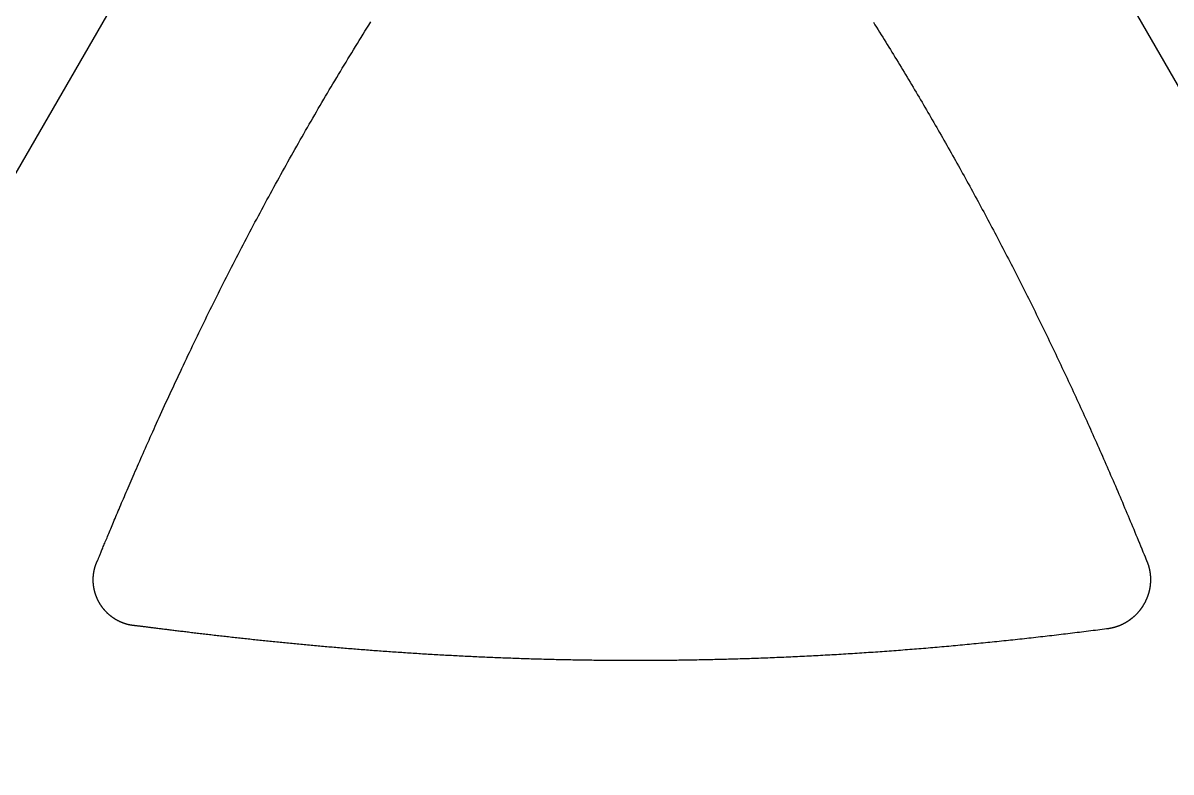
# Model space of a CAD drawing. Extents: x -3 to 136, y 0 to 121.
# Drawn here: x 54.78 to 77.56, y 91.74 to 106.6 of the extents above; entities that cross this region are included whole.
import ezdxf

# ---------------------------------------------------------------- set-up
doc = ezdxf.new("R2010")
doc.units = 0
doc.layers.get('0').update_dxf_attribs({"linetype": 'CONTINUOUS'})

msp = doc.modelspace()

# ---------------------------------------------------------------- linework, layer by layer
msp.add_lwpolyline([(69.26408, 119.9689, 0.57735027), (64.06792, 119.9689), (-2.59808, 4.5, 0.57735027), (0, 0), (133.332, 0, 0.57735027), (135.93008, 4.5)], format="xyb", close=True)
for points in [[(56.2517, 95.9126, 0), (56.2543, 95.9183, 0), (56.2571, 95.9248, 0), (56.2604, 95.9323, 0), (56.2639, 95.9406, 0), (56.2678, 95.9497, 0), (56.2721, 95.9598, 0), (56.2766, 95.9706, 0), (56.2816, 95.9824, 0), (56.2868, 95.9949, 0), (56.2924, 96.0083, 0), (56.2983, 96.0226, 0), (56.3046, 96.0376, 0), (56.3112, 96.0535, 0), (56.3181, 96.0702, 0), (56.3253, 96.0877, 0), (56.3329, 96.106, 0), (56.3408, 96.1251, 0), (56.349, 96.1449, 0), (56.3575, 96.1656, 0), (56.3664, 96.187, 0), (56.3756, 96.2092, 0), (56.385, 96.2321, 0), (56.3949, 96.2558, 0), (56.405, 96.2803, 0), (56.4154, 96.3055, 0), (56.4262, 96.3315, 0), (56.4372, 96.3581, 0), (56.4486, 96.3855, 0), (56.4603, 96.4136, 0), (56.4723, 96.4425, 0), (56.4845, 96.472, 0), (56.4971, 96.5023, 0), (56.51, 96.5332, 0), (56.5232, 96.5648, 0), (56.5367, 96.5971, 0), (56.5505, 96.6301, 0), (56.5646, 96.6638, 0), (56.579, 96.6981, 0), (56.5937, 96.7331, 0), (56.6087, 96.7687, 0), (56.624, 96.805, 0), (56.6395, 96.8419, 0), (56.6554, 96.8795, 0), (56.6715, 96.9177, 0), (56.688, 96.9565, 0), (56.7047, 96.9959, 0), (56.7217, 97.036, 0), (56.7389, 97.0766, 0), (56.7565, 97.1178, 0), (56.7743, 97.1597, 0), (56.7925, 97.2021, 0), (56.8108, 97.2451, 0), (56.8295, 97.2886, 0), (56.8485, 97.3328, 0), (56.8677, 97.3775, 0), (56.8872, 97.4227, 0), (56.9069, 97.4685, 0), (56.927, 97.5149, 0), (56.9473, 97.5618, 0), (56.9678, 97.6092, 0), (56.9886, 97.6571, 0), (57.0097, 97.7056, 0), (57.0311, 97.7546, 0), (57.0527, 97.804, 0), (57.0746, 97.854, 0), (57.0967, 97.9045, 0), (57.1191, 97.9555, 0), (57.1417, 98.0069, 0), (57.1646, 98.0588, 0), (57.1878, 98.1112, 0), (57.2112, 98.1641, 0), (57.2348, 98.2174, 0), (57.2587, 98.2712, 0), (57.2829, 98.3254, 0), (57.3073, 98.38, 0), (57.3319, 98.4351, 0), (57.3568, 98.4906, 0), (57.3819, 98.5466, 0), (57.4073, 98.6029, 0), (57.4329, 98.6597, 0), (57.4587, 98.7169, 0), (57.4848, 98.7744, 0), (57.5111, 98.8324, 0), (57.5376, 98.8907, 0), (57.5644, 98.9494, 0), (57.5914, 99.0085, 0), (57.6186, 99.068, 0), (57.6461, 99.1278, 0), (57.6738, 99.188, 0), (57.7017, 99.2485, 0), (57.7299, 99.3094, 0), (57.7582, 99.3706, 0), (57.7868, 99.4321, 0), (57.8156, 99.494, 0), (57.8446, 99.5561, 0), (57.8739, 99.6186, 0), (57.9033, 99.6814, 0), (57.933, 99.7445, 0), (57.9629, 99.8079, 0), (57.993, 99.8716, 0), (58.0233, 99.9355, 0), (58.0538, 99.9997, 0), (58.0845, 100.064, 0), (58.1155, 100.129, 0), (58.1466, 100.194, 0), (58.1779, 100.259, 0), (58.2095, 100.325, 0), (58.2411, 100.39, 0), (58.2728, 100.456, 0), (58.3046, 100.521, 0), (58.3364, 100.587, 0), (58.3682, 100.652, 0), (58.4001, 100.717, 0), (58.4321, 100.782, 0), (58.4641, 100.847, 0), (58.4962, 100.913, 0), (58.5284, 100.978, 0), (58.5606, 101.042, 0), (58.5928, 101.107, 0), (58.6251, 101.172, 0), (58.6575, 101.237, 0), (58.6899, 101.301, 0), (58.7224, 101.366, 0), (58.7549, 101.431, 0), (58.7875, 101.495, 0), (58.8202, 101.56, 0), (58.8529, 101.624, 0), (58.8857, 101.688, 0), (58.9185, 101.753, 0), (58.9514, 101.817, 0), (58.9843, 101.881, 0), (59.0173, 101.945, 0), (59.0504, 102.009, 0), (59.0835, 102.073, 0), (59.1167, 102.137, 0), (59.1499, 102.201, 0), (59.1833, 102.265, 0), (59.2166, 102.328, 0), (59.2501, 102.392, 0), (59.2835, 102.456, 0), (59.3171, 102.519, 0), (59.3507, 102.583, 0), (59.3844, 102.646, 0), (59.4181, 102.71, 0), (59.4519, 102.773, 0), (59.4858, 102.837, 0), (59.5197, 102.9, 0), (59.5537, 102.963, 0), (59.5878, 103.026, 0), (59.6219, 103.09, 0), (59.6561, 103.153, 0), (59.6903, 103.216, 0), (59.7247, 103.279, 0), (59.759, 103.342, 0), (59.7935, 103.405, 0), (59.828, 103.467, 0), (59.8626, 103.53, 0), (59.8972, 103.593, 0), (59.9319, 103.656, 0), (59.9667, 103.719, 0), (60.0016, 103.781, 0), (60.0365, 103.844, 0), (60.0714, 103.906, 0), (60.1065, 103.969, 0), (60.1416, 104.031, 0), (60.1768, 104.094, 0), (60.212, 104.156, 0), (60.2474, 104.218, 0), (60.2827, 104.281, 0), (60.3182, 104.343, 0), (60.3537, 104.405, 0), (60.3893, 104.467, 0), (60.425, 104.53, 0), (60.4607, 104.592, 0), (60.4965, 104.654, 0), (60.5324, 104.716, 0), (60.5684, 104.778, 0), (60.6044, 104.84, 0), (60.6405, 104.902, 0), (60.6766, 104.964, 0), (60.7129, 105.025, 0), (60.7492, 105.087, 0), (60.7855, 105.149, 0), (60.822, 105.211, 0), (60.8585, 105.273, 0), (60.8951, 105.334, 0), (60.9318, 105.396, 0), (60.9685, 105.457, 0), (61.0053, 105.519, 0), (61.0422, 105.581, 0), (61.0792, 105.642, 0), (61.1162, 105.704, 0), (61.1534, 105.765, 0), (61.1906, 105.826, 0), (61.2278, 105.888, 0), (61.2652, 105.949, 0), (61.3026, 106.011, 0), (61.3401, 106.072, 0), (61.3776, 106.133, 0), (61.4153, 106.194, 0), (61.453, 106.256, 0), (61.4908, 106.317, 0), (61.5287, 106.378, 0), (61.5667, 106.439, 0), (61.6047, 106.5, 0), (61.6428, 106.561, 0), (61.681, 106.622, 0)], [(71.6526, 106.617, 0), (71.6835, 106.568, 0), (71.7143, 106.518, 0), (71.7451, 106.469, 0), (71.7758, 106.42, 0), (71.8065, 106.37, 0), (71.8372, 106.321, 0), (71.8678, 106.271, 0), (71.8983, 106.222, 0), (71.9288, 106.172, 0), (71.9592, 106.123, 0), (71.9896, 106.073, 0), (72.02, 106.024, 0), (72.0503, 105.974, 0), (72.0805, 105.925, 0), (72.1107, 105.875, 0), (72.1409, 105.826, 0), (72.171, 105.776, 0), (72.201, 105.726, 0), (72.2311, 105.677, 0), (72.261, 105.627, 0), (72.2909, 105.577, 0), (72.3208, 105.527, 0), (72.3506, 105.478, 0), (72.3804, 105.428, 0), (72.4102, 105.378, 0), (72.4398, 105.328, 0), (72.4695, 105.278, 0), (72.4991, 105.228, 0), (72.5286, 105.178, 0), (72.5581, 105.128, 0), (72.5876, 105.078, 0), (72.617, 105.028, 0), (72.6464, 104.978, 0), (72.6757, 104.928, 0), (72.705, 104.878, 0), (72.7342, 104.828, 0), (72.7634, 104.778, 0), (72.7925, 104.728, 0), (72.8216, 104.678, 0), (72.8507, 104.627, 0), (72.8797, 104.577, 0), (72.9087, 104.527, 0), (72.9376, 104.477, 0), (72.9665, 104.426, 0), (72.9953, 104.376, 0), (73.0241, 104.326, 0), (73.0528, 104.275, 0), (73.0815, 104.225, 0), (73.1102, 104.174, 0), (73.1388, 104.124, 0), (73.1674, 104.073, 0), (73.1959, 104.023, 0), (73.2244, 103.972, 0), (73.2528, 103.922, 0), (73.2812, 103.871, 0), (73.3096, 103.82, 0), (73.3379, 103.77, 0), (73.3662, 103.719, 0), (73.3944, 103.668, 0), (73.4226, 103.617, 0), (73.4507, 103.566, 0), (73.4788, 103.516, 0), (73.5069, 103.465, 0), (73.5349, 103.414, 0), (73.5629, 103.363, 0), (73.5908, 103.312, 0), (73.6187, 103.261, 0), (73.6466, 103.21, 0), (73.6744, 103.159, 0), (73.7021, 103.108, 0), (73.7299, 103.056, 0), (73.7575, 103.005, 0), (73.7852, 102.954, 0), (73.8128, 102.903, 0), (73.8404, 102.851, 0), (73.8679, 102.8, 0), (73.8954, 102.749, 0), (73.9228, 102.697, 0), (73.9502, 102.646, 0), (73.9776, 102.594, 0), (74.0049, 102.543, 0), (74.0322, 102.491, 0), (74.0595, 102.44, 0), (74.0867, 102.388, 0), (74.1138, 102.337, 0), (74.141, 102.285, 0), (74.168, 102.233, 0), (74.1951, 102.181, 0), (74.2221, 102.13, 0), (74.2491, 102.078, 0), (74.276, 102.026, 0), (74.3029, 101.974, 0), (74.3298, 101.922, 0), (74.3566, 101.87, 0), (74.3834, 101.818, 0), (74.4101, 101.766, 0), (74.4368, 101.714, 0), (74.4635, 101.662, 0), (74.4901, 101.609, 0), (74.5167, 101.557, 0), (74.5433, 101.505, 0), (74.5698, 101.453, 0), (74.5963, 101.4, 0), (74.6227, 101.348, 0), (74.6491, 101.295, 0), (74.6755, 101.243, 0), (74.7018, 101.19, 0), (74.7281, 101.138, 0), (74.7544, 101.085, 0), (74.7806, 101.033, 0), (74.8067, 100.98, 0), (74.8328, 100.927, 0), (74.8589, 100.875, 0), (74.8849, 100.822, 0), (74.9108, 100.77, 0), (74.9367, 100.717, 0), (74.9625, 100.664, 0), (74.9883, 100.611, 0), (75.0141, 100.559, 0), (75.0397, 100.506, 0), (75.0654, 100.453, 0), (75.091, 100.401, 0), (75.1165, 100.348, 0), (75.142, 100.295, 0), (75.1674, 100.242, 0), (75.1928, 100.19, 0), (75.2181, 100.137, 0), (75.2434, 100.084, 0), (75.2687, 100.031, 0), (75.2939, 99.9783, 0), (75.319, 99.9255, 0), (75.3441, 99.8726, 0), (75.3691, 99.8197, 0), (75.3941, 99.7668, 0), (75.4191, 99.7139, 0), (75.444, 99.6609, 0), (75.4689, 99.608, 0), (75.4937, 99.555, 0), (75.5185, 99.502, 0), (75.5432, 99.449, 0), (75.5679, 99.3959, 0), (75.5925, 99.3429, 0), (75.6171, 99.2898, 0), (75.6417, 99.2367, 0), (75.6662, 99.1836, 0), (75.6906, 99.1304, 0), (75.7151, 99.0772, 0), (75.7394, 99.024, 0), (75.7638, 98.9708, 0), (75.7881, 98.9176, 0), (75.8123, 98.8643, 0), (75.8366, 98.811, 0), (75.8607, 98.7577, 0), (75.8849, 98.7044, 0), (75.909, 98.651, 0), (75.933, 98.5976, 0), (75.957, 98.5442, 0), (75.981, 98.4907, 0), (76.0049, 98.4372, 0), (76.0288, 98.3837, 0), (76.0527, 98.3302, 0), (76.0765, 98.2766, 0), (76.1003, 98.223, 0), (76.124, 98.1694, 0), (76.1478, 98.1157, 0), (76.1714, 98.062, 0), (76.1951, 98.0083, 0), (76.2187, 97.9545, 0), (76.2422, 97.9007, 0), (76.2658, 97.8469, 0), (76.2893, 97.793, 0), (76.3127, 97.7391, 0), (76.3362, 97.6852, 0), (76.3595, 97.6312, 0), (76.3829, 97.5772, 0), (76.4062, 97.5232, 0), (76.4295, 97.4691, 0), (76.4528, 97.415, 0), (76.476, 97.3608, 0), (76.4992, 97.3066, 0), (76.5224, 97.2524, 0), (76.5455, 97.1982, 0), (76.5686, 97.1438, 0), (76.5916, 97.0897, 0), (76.6144, 97.0358, 0), (76.6371, 96.9821, 0), (76.6597, 96.9285, 0), (76.6822, 96.8751, 0), (76.7047, 96.8218, 0), (76.727, 96.7684, 0), (76.7494, 96.715, 0), (76.7718, 96.6614, 0), (76.7942, 96.6077, 0), (76.8166, 96.5538, 0), (76.8391, 96.4996, 0), (76.8617, 96.4451, 0), (76.8844, 96.3902, 0), (76.9072, 96.3349, 0), (76.9302, 96.279, 0), (76.9534, 96.2226, 0), (76.9768, 96.1657, 0), (77.0004, 96.108, 0), (77.0225, 96.054, 0), (77.0417, 96.0071, 0), (77.0577, 95.9678, 0), (77.0706, 95.9362, 0), (77.0803, 95.9126, 0)], [(56.9849, 94.6427, 0), (56.9805, 94.6432, 0), (56.976, 94.6436, 0), (56.9716, 94.6441, 0), (56.9672, 94.6447, 0), (56.9628, 94.6452, 0), (56.9584, 94.6458, 0), (56.9539, 94.6464, 0), (56.9495, 94.647, 0), (56.9451, 94.6476, 0), (56.9407, 94.6483, 0), (56.9363, 94.6489, 0), (56.9319, 94.6497, 0), (56.9275, 94.6504, 0), (56.9232, 94.6511, 0), (56.9188, 94.6519, 0), (56.9144, 94.6527, 0), (56.91, 94.6535, 0), (56.9057, 94.6544, 0), (56.9013, 94.6552, 0), (56.8969, 94.6561, 0), (56.8926, 94.657, 0), (56.8882, 94.6579, 0), (56.8839, 94.6589, 0), (56.8796, 94.6599, 0), (56.8752, 94.6609, 0), (56.8709, 94.6619, 0), (56.8666, 94.6629, 0), (56.8623, 94.664, 0), (56.858, 94.6651, 0), (56.8537, 94.6662, 0), (56.8494, 94.6673, 0), (56.8451, 94.6685, 0), (56.8408, 94.6696, 0), (56.8365, 94.6708, 0), (56.8322, 94.672, 0), (56.828, 94.6733, 0), (56.8237, 94.6745, 0), (56.8194, 94.6758, 0), (56.8152, 94.6771, 0), (56.8109, 94.6785, 0), (56.8067, 94.6798, 0), (56.8025, 94.6812, 0), (56.7983, 94.6826, 0), (56.794, 94.684, 0), (56.7898, 94.6854, 0), (56.7856, 94.6868, 0), (56.7814, 94.6883, 0), (56.7772, 94.6898, 0), (56.7731, 94.6913, 0), (56.7689, 94.6929, 0), (56.7647, 94.6944, 0), (56.7606, 94.696, 0), (56.7564, 94.6976, 0), (56.7523, 94.6992, 0), (56.7481, 94.7009, 0), (56.744, 94.7025, 0), (56.7399, 94.7042, 0), (56.7358, 94.7059, 0), (56.7317, 94.7077, 0), (56.7276, 94.7094, 0), (56.7235, 94.7112, 0), (56.7194, 94.713, 0), (56.7153, 94.7148, 0), (56.7113, 94.7166, 0), (56.7072, 94.7185, 0), (56.7032, 94.7203, 0), (56.6991, 94.7222, 0), (56.6951, 94.7241, 0), (56.6911, 94.7261, 0), (56.6871, 94.728, 0), (56.6831, 94.73, 0), (56.6791, 94.732, 0), (56.6751, 94.734, 0), (56.6711, 94.736, 0), (56.6672, 94.7381, 0), (56.6632, 94.7402, 0), (56.6593, 94.7423, 0), (56.6554, 94.7444, 0), (56.6515, 94.7465, 0), (56.6475, 94.7487, 0), (56.6437, 94.7508, 0), (56.6398, 94.753, 0), (56.6359, 94.7552, 0), (56.632, 94.7574, 0), (56.6282, 94.7597, 0), (56.6244, 94.7619, 0), (56.6205, 94.7642, 0), (56.6167, 94.7665, 0), (56.6129, 94.7688, 0), (56.6091, 94.7712, 0), (56.6053, 94.7735, 0), (56.6016, 94.7759, 0), (56.5978, 94.7783, 0), (56.5941, 94.7807, 0), (56.5904, 94.7831, 0), (56.5866, 94.7856, 0), (56.5829, 94.7881, 0), (56.5792, 94.7905, 0), (56.5756, 94.793, 0), (56.5719, 94.7956, 0), (56.5682, 94.7981, 0), (56.5646, 94.8006, 0), (56.561, 94.8032, 0), (56.5573, 94.8058, 0), (56.5537, 94.8084, 0), (56.5501, 94.811, 0), (56.5466, 94.8137, 0), (56.543, 94.8163, 0), (56.5394, 94.819, 0), (56.5359, 94.8217, 0), (56.5324, 94.8244, 0), (56.5289, 94.8272, 0), (56.5254, 94.8299, 0), (56.5219, 94.8327, 0), (56.5184, 94.8354, 0), (56.5149, 94.8382, 0), (56.5115, 94.8411, 0), (56.5081, 94.8439, 0), (56.5046, 94.8467, 0), (56.5012, 94.8496, 0), (56.4978, 94.8525, 0), (56.4945, 94.8554, 0), (56.4911, 94.8583, 0), (56.4878, 94.8612, 0), (56.4844, 94.8642, 0), (56.4811, 94.8671, 0), (56.4778, 94.8701, 0), (56.4745, 94.8731, 0), (56.4712, 94.8761, 0), (56.468, 94.8792, 0), (56.4647, 94.8822, 0), (56.4615, 94.8853, 0), (56.4582, 94.8883, 0), (56.455, 94.8914, 0), (56.4518, 94.8946, 0), (56.4487, 94.8977, 0), (56.4455, 94.9008, 0), (56.4424, 94.904, 0), (56.4392, 94.9071, 0), (56.4361, 94.9103, 0), (56.433, 94.9135, 0), (56.4299, 94.9168, 0), (56.4268, 94.92, 0), (56.4238, 94.9232, 0), (56.4207, 94.9265, 0), (56.4177, 94.9298, 0), (56.4147, 94.9331, 0), (56.4117, 94.9364, 0), (56.4087, 94.9397, 0), (56.4058, 94.9431, 0), (56.4028, 94.9464, 0), (56.3999, 94.9498, 0), (56.397, 94.9532, 0), (56.3941, 94.9566, 0), (56.3912, 94.96, 0), (56.3883, 94.9634, 0), (56.3855, 94.9668, 0), (56.3827, 94.9703, 0), (56.3799, 94.9737, 0), (56.3771, 94.9772, 0), (56.3743, 94.9807, 0), (56.3715, 94.9842, 0), (56.3688, 94.9877, 0), (56.3661, 94.9912, 0), (56.3633, 94.9947, 0), (56.3607, 94.9983, 0), (56.358, 95.0019, 0), (56.3553, 95.0054, 0), (56.3527, 95.009, 0), (56.3501, 95.0126, 0), (56.3475, 95.0162, 0), (56.3449, 95.0199, 0), (56.3423, 95.0235, 0), (56.3398, 95.0271, 0), (56.3372, 95.0308, 0), (56.3347, 95.0345, 0), (56.3322, 95.0382, 0), (56.3297, 95.0418, 0), (56.3273, 95.0456, 0), (56.3248, 95.0493, 0), (56.3224, 95.053, 0), (56.32, 95.0567, 0), (56.3176, 95.0605, 0), (56.3152, 95.0643, 0), (56.3129, 95.068, 0), (56.3106, 95.0718, 0), (56.3082, 95.0756, 0), (56.3059, 95.0794, 0), (56.3037, 95.0833, 0), (56.3014, 95.0871, 0), (56.2992, 95.0909, 0), (56.2969, 95.0948, 0), (56.2947, 95.0986, 0), (56.2925, 95.1025, 0), (56.2904, 95.1064, 0), (56.2882, 95.1103, 0), (56.2861, 95.1142, 0), (56.284, 95.1181, 0), (56.2819, 95.122, 0), (56.2798, 95.126, 0), (56.2778, 95.1299, 0), (56.2757, 95.1339, 0), (56.2737, 95.1379, 0), (56.2717, 95.1418, 0), (56.2697, 95.1458, 0), (56.2678, 95.1498, 0), (56.2658, 95.1538, 0), (56.2639, 95.1578, 0), (56.262, 95.1619, 0), (56.2601, 95.1659, 0), (56.2582, 95.1699, 0), (56.2564, 95.174, 0), (56.2546, 95.1781, 0), (56.2528, 95.1821, 0), (56.251, 95.1862, 0), (56.2492, 95.1903, 0), (56.2475, 95.1944, 0), (56.2457, 95.1985, 0), (56.244, 95.2026, 0), (56.2423, 95.2068, 0), (56.2407, 95.2109, 0), (56.239, 95.215, 0), (56.2374, 95.2192, 0), (56.2358, 95.2234, 0), (56.2342, 95.2275, 0), (56.2326, 95.2317, 0), (56.2311, 95.2359, 0), (56.2295, 95.2401, 0), (56.228, 95.2443, 0), (56.2265, 95.2485, 0), (56.2251, 95.2527, 0), (56.2236, 95.2569, 0), (56.2222, 95.2611, 0), (56.2208, 95.2654, 0), (56.2194, 95.2696, 0), (56.218, 95.2739, 0), (56.2167, 95.2781, 0), (56.2153, 95.2824, 0), (56.214, 95.2866, 0), (56.2128, 95.2909, 0), (56.2115, 95.2952, 0), (56.2103, 95.2995, 0), (56.209, 95.3037, 0), (56.2078, 95.308, 0), (56.2067, 95.3123, 0), (56.2055, 95.3166, 0), (56.2044, 95.3209, 0), (56.2032, 95.3252, 0), (56.2021, 95.3296, 0), (56.2011, 95.3339, 0), (56.2, 95.3382, 0), (56.199, 95.3425, 0), (56.198, 95.3469, 0), (56.197, 95.3512, 0), (56.196, 95.3556, 0), (56.1951, 95.3599, 0), (56.1941, 95.3643, 0), (56.1932, 95.3686, 0), (56.1924, 95.373, 0), (56.1915, 95.3773, 0), (56.1907, 95.3817, 0), (56.1898, 95.3861, 0), (56.189, 95.3904, 0), (56.1883, 95.3948, 0), (56.1875, 95.3992, 0), (56.1868, 95.4036, 0), (56.1861, 95.408, 0), (56.1854, 95.4124, 0), (56.1847, 95.4168, 0), (56.184, 95.4212, 0), (56.1834, 95.4256, 0), (56.1828, 95.43, 0), (56.1822, 95.4344, 0), (56.1817, 95.4388, 0), (56.1811, 95.4432, 0), (56.1806, 95.4476, 0), (56.1801, 95.4521, 0), (56.1796, 95.4565, 0), (56.1792, 95.4609, 0), (56.1787, 95.4653, 0), (56.1783, 95.4698, 0), (56.1779, 95.4742, 0), (56.1776, 95.4786, 0), (56.1772, 95.4831, 0), (56.1769, 95.4875, 0), (56.1766, 95.4919, 0), (56.1763, 95.4964, 0), (56.1761, 95.5008, 0), (56.1758, 95.5053, 0), (56.1756, 95.5097, 0), (56.1754, 95.5142, 0), (56.1752, 95.5186, 0), (56.1751, 95.5231, 0), (56.175, 95.5275, 0), (56.1749, 95.532, 0), (56.1748, 95.5364, 0), (56.1747, 95.5409, 0), (56.1747, 95.5453, 0), (56.1746, 95.5498, 0), (56.1746, 95.5542, 0), (56.1747, 95.5587, 0), (56.1747, 95.5631, 0), (56.1748, 95.5676, 0), (56.1749, 95.5721, 0), (56.175, 95.5765, 0), (56.1751, 95.581, 0), (56.1753, 95.5854, 0), (56.1755, 95.5899, 0), (56.1757, 95.5944, 0), (56.1759, 95.5988, 0), (56.1761, 95.6033, 0), (56.1764, 95.6077, 0), (56.1767, 95.6122, 0), (56.177, 95.6166, 0), (56.1774, 95.6211, 0), (56.1777, 95.6255, 0), (56.1781, 95.6299, 0), (56.1785, 95.6344, 0), (56.1789, 95.6388, 0), (56.1794, 95.6432, 0), (56.1798, 95.6477, 0), (56.1803, 95.6521, 0), (56.1808, 95.6565, 0), (56.1814, 95.6609, 0), (56.1819, 95.6653, 0), (56.1825, 95.6698, 0), (56.1831, 95.6742, 0), (56.1837, 95.6786, 0), (56.1844, 95.683, 0), (56.185, 95.6874, 0), (56.1857, 95.6918, 0), (56.1864, 95.6962, 0), (56.1872, 95.7005, 0), (56.1879, 95.7049, 0), (56.1887, 95.7093, 0), (56.1895, 95.7137, 0), (56.1903, 95.718, 0), (56.1912, 95.7224, 0), (56.192, 95.7268, 0), (56.1929, 95.7311, 0), (56.1938, 95.7355, 0), (56.1948, 95.7398, 0), (56.1957, 95.7441, 0), (56.1967, 95.7485, 0), (56.1977, 95.7528, 0), (56.1987, 95.7571, 0), (56.1997, 95.7615, 0), (56.2008, 95.7658, 0), (56.2019, 95.7701, 0), (56.203, 95.7744, 0), (56.2041, 95.7787, 0), (56.2053, 95.783, 0), (56.2064, 95.7873, 0), (56.2076, 95.7915, 0), (56.2088, 95.7958, 0), (56.2101, 95.8001, 0), (56.2113, 95.8043, 0), (56.2126, 95.8086, 0), (56.2139, 95.8128, 0), (56.2152, 95.8171, 0), (56.2166, 95.8213, 0), (56.218, 95.8255, 0), (56.2193, 95.8298, 0), (56.2208, 95.834, 0), (56.2222, 95.8382, 0), (56.2236, 95.8424, 0), (56.2251, 95.8466, 0), (56.2266, 95.8508, 0), (56.2281, 95.8549, 0), (56.2297, 95.8591, 0), (56.2312, 95.8633, 0), (56.2328, 95.8674, 0), (56.2344, 95.8716, 0), (56.2361, 95.8757, 0), (56.2377, 95.8799, 0), (56.2394, 95.884, 0), (56.2411, 95.8881, 0), (56.2428, 95.8922, 0), (56.2445, 95.8963, 0), (56.2463, 95.9004, 0), (56.2481, 95.9045, 0), (56.2499, 95.9086, 0), (56.2517, 95.9126, 0)], [(77.0803, 95.9126, 0), (77.082, 95.9083, 0), (77.0838, 95.904, 0), (77.0855, 95.8997, 0), (77.0871, 95.8954, 0), (77.0888, 95.8911, 0), (77.0904, 95.8867, 0), (77.0921, 95.8824, 0), (77.0937, 95.878, 0), (77.0952, 95.8737, 0), (77.0968, 95.8693, 0), (77.0983, 95.865, 0), (77.0998, 95.8606, 0), (77.1013, 95.8562, 0), (77.1027, 95.8518, 0), (77.1042, 95.8474, 0), (77.1056, 95.843, 0), (77.107, 95.8386, 0), (77.1084, 95.8341, 0), (77.1097, 95.8297, 0), (77.111, 95.8253, 0), (77.1123, 95.8208, 0), (77.1136, 95.8164, 0), (77.1149, 95.8119, 0), (77.1161, 95.8075, 0), (77.1173, 95.803, 0), (77.1185, 95.7985, 0), (77.1197, 95.7941, 0), (77.1208, 95.7896, 0), (77.1219, 95.7851, 0), (77.123, 95.7806, 0), (77.1241, 95.7761, 0), (77.1252, 95.7716, 0), (77.1262, 95.7671, 0), (77.1272, 95.7626, 0), (77.1282, 95.758, 0), (77.1292, 95.7535, 0), (77.1301, 95.749, 0), (77.131, 95.7445, 0), (77.1319, 95.7399, 0), (77.1328, 95.7354, 0), (77.1337, 95.7308, 0), (77.1345, 95.7263, 0), (77.1353, 95.7217, 0), (77.1361, 95.7171, 0), (77.1369, 95.7126, 0), (77.1376, 95.708, 0), (77.1383, 95.7034, 0), (77.139, 95.6989, 0), (77.1397, 95.6943, 0), (77.1403, 95.6897, 0), (77.141, 95.6851, 0), (77.1416, 95.6805, 0), (77.1422, 95.6759, 0), (77.1427, 95.6713, 0), (77.1433, 95.6667, 0), (77.1438, 95.6621, 0), (77.1443, 95.6575, 0), (77.1448, 95.6529, 0), (77.1452, 95.6483, 0), (77.1456, 95.6436, 0), (77.146, 95.639, 0), (77.1464, 95.6344, 0), (77.1468, 95.6298, 0), (77.1471, 95.6251, 0), (77.1474, 95.6205, 0), (77.1477, 95.6159, 0), (77.148, 95.6113, 0), (77.1483, 95.6066, 0), (77.1485, 95.602, 0), (77.1487, 95.5973, 0), (77.1489, 95.5927, 0), (77.149, 95.5881, 0), (77.1492, 95.5834, 0), (77.1493, 95.5788, 0), (77.1494, 95.5742, 0), (77.1494, 95.5695, 0), (77.1495, 95.5649, 0), (77.1495, 95.5602, 0), (77.1495, 95.5556, 0), (77.1495, 95.551, 0), (77.1494, 95.5463, 0), (77.1494, 95.5417, 0), (77.1493, 95.5371, 0), (77.1492, 95.5324, 0), (77.1491, 95.5278, 0), (77.1489, 95.5232, 0), (77.1487, 95.5185, 0), (77.1485, 95.5139, 0), (77.1483, 95.5093, 0), (77.1481, 95.5046, 0), (77.1478, 95.5, 0), (77.1475, 95.4954, 0), (77.1472, 95.4908, 0), (77.1469, 95.4862, 0), (77.1465, 95.4815, 0), (77.1462, 95.4769, 0), (77.1458, 95.4723, 0), (77.1453, 95.4677, 0), (77.1449, 95.4631, 0), (77.1444, 95.4585, 0), (77.144, 95.4539, 0), (77.1435, 95.4493, 0), (77.1429, 95.4447, 0), (77.1424, 95.4401, 0), (77.1418, 95.4355, 0), (77.1412, 95.4309, 0), (77.1406, 95.4263, 0), (77.14, 95.4217, 0), (77.1393, 95.4171, 0), (77.1386, 95.4125, 0), (77.1379, 95.4079, 0), (77.1372, 95.4034, 0), (77.1365, 95.3988, 0), (77.1357, 95.3942, 0), (77.1349, 95.3896, 0), (77.1341, 95.3851, 0), (77.1333, 95.3805, 0), (77.1324, 95.376, 0), (77.1316, 95.3714, 0), (77.1307, 95.3669, 0), (77.1298, 95.3623, 0), (77.1288, 95.3578, 0), (77.1279, 95.3532, 0), (77.1269, 95.3487, 0), (77.1259, 95.3442, 0), (77.1249, 95.3397, 0), (77.1238, 95.3351, 0), (77.1228, 95.3306, 0), (77.1217, 95.3261, 0), (77.1206, 95.3216, 0), (77.1194, 95.3171, 0), (77.1183, 95.3126, 0), (77.1171, 95.3081, 0), (77.1159, 95.3036, 0), (77.1147, 95.2991, 0), (77.1135, 95.2947, 0), (77.1122, 95.2902, 0), (77.1109, 95.2857, 0), (77.1096, 95.2813, 0), (77.1083, 95.2768, 0), (77.107, 95.2724, 0), (77.1056, 95.2679, 0), (77.1042, 95.2635, 0), (77.1028, 95.2591, 0), (77.1014, 95.2546, 0), (77.1, 95.2502, 0), (77.0985, 95.2458, 0), (77.097, 95.2414, 0), (77.0955, 95.237, 0), (77.094, 95.2327, 0), (77.0925, 95.2283, 0), (77.0909, 95.2239, 0), (77.0893, 95.2196, 0), (77.0877, 95.2152, 0), (77.0861, 95.2109, 0), (77.0845, 95.2065, 0), (77.0828, 95.2022, 0), (77.0811, 95.1979, 0), (77.0794, 95.1936, 0), (77.0777, 95.1893, 0), (77.076, 95.185, 0), (77.0742, 95.1807, 0), (77.0724, 95.1764, 0), (77.0706, 95.1722, 0), (77.0688, 95.1679, 0), (77.0669, 95.1636, 0), (77.0651, 95.1594, 0), (77.0632, 95.1552, 0), (77.0613, 95.151, 0), (77.0594, 95.1467, 0), (77.0575, 95.1425, 0), (77.0555, 95.1383, 0), (77.0535, 95.1341, 0), (77.0515, 95.13, 0), (77.0495, 95.1258, 0), (77.0475, 95.1216, 0), (77.0454, 95.1175, 0), (77.0434, 95.1134, 0), (77.0413, 95.1092, 0), (77.0391, 95.1051, 0), (77.037, 95.101, 0), (77.0349, 95.0969, 0), (77.0327, 95.0928, 0), (77.0305, 95.0887, 0), (77.0283, 95.0846, 0), (77.0261, 95.0806, 0), (77.0238, 95.0765, 0), (77.0216, 95.0725, 0), (77.0193, 95.0685, 0), (77.017, 95.0644, 0), (77.0147, 95.0604, 0), (77.0123, 95.0564, 0), (77.01, 95.0524, 0), (77.0076, 95.0485, 0), (77.0052, 95.0445, 0), (77.0028, 95.0405, 0), (77.0004, 95.0366, 0), (76.9979, 95.0327, 0), (76.9955, 95.0287, 0), (76.993, 95.0248, 0), (76.9905, 95.0209, 0), (76.988, 95.017, 0), (76.9854, 95.0132, 0), (76.9829, 95.0093, 0), (76.9803, 95.0054, 0), (76.9777, 95.0016, 0), (76.9751, 94.9978, 0), (76.9725, 94.994, 0), (76.9698, 94.9901, 0), (76.9672, 94.9863, 0), (76.9645, 94.9826, 0), (76.9618, 94.9788, 0), (76.9591, 94.975, 0), (76.9563, 94.9713, 0), (76.9536, 94.9675, 0), (76.9508, 94.9638, 0), (76.948, 94.9601, 0), (76.9452, 94.9564, 0), (76.9424, 94.9527, 0), (76.9395, 94.9491, 0), (76.9367, 94.9454, 0), (76.9338, 94.9417, 0), (76.9309, 94.9381, 0), (76.928, 94.9345, 0), (76.9251, 94.9309, 0), (76.9221, 94.9273, 0), (76.9192, 94.9237, 0), (76.9162, 94.9201, 0), (76.9132, 94.9166, 0), (76.9102, 94.9131, 0), (76.9072, 94.9095, 0), (76.9041, 94.906, 0), (76.9011, 94.9025, 0), (76.898, 94.8991, 0), (76.8949, 94.8956, 0), (76.8918, 94.8921, 0), (76.8887, 94.8887, 0), (76.8856, 94.8853, 0), (76.8824, 94.8819, 0), (76.8793, 94.8785, 0), (76.8761, 94.8751, 0), (76.8729, 94.8718, 0), (76.8697, 94.8684, 0), (76.8664, 94.8651, 0), (76.8632, 94.8618, 0), (76.86, 94.8585, 0), (76.8567, 94.8552, 0), (76.8534, 94.852, 0), (76.8501, 94.8487, 0), (76.8468, 94.8455, 0), (76.8435, 94.8422, 0), (76.8401, 94.839, 0), (76.8367, 94.8359, 0), (76.8334, 94.8327, 0), (76.83, 94.8295, 0), (76.8266, 94.8264, 0), (76.8232, 94.8233, 0), (76.8197, 94.8202, 0), (76.8163, 94.8171, 0), (76.8128, 94.814, 0), (76.8094, 94.8109, 0), (76.8059, 94.8079, 0), (76.8024, 94.8049, 0), (76.7988, 94.8019, 0), (76.7953, 94.7989, 0), (76.7918, 94.7959, 0), (76.7882, 94.7929, 0), (76.7846, 94.79, 0), (76.7811, 94.7871, 0), (76.7775, 94.7842, 0), (76.7738, 94.7813, 0), (76.7702, 94.7784, 0), (76.7666, 94.7755, 0), (76.7629, 94.7727, 0), (76.7593, 94.7699, 0), (76.7556, 94.7671, 0), (76.7519, 94.7643, 0), (76.7482, 94.7615, 0), (76.7445, 94.7587, 0), (76.7407, 94.756, 0), (76.737, 94.7533, 0), (76.7332, 94.7506, 0), (76.7294, 94.7479, 0), (76.7257, 94.7452, 0), (76.7219, 94.7426, 0), (76.718, 94.7399, 0), (76.7142, 94.7373, 0), (76.7104, 94.7347, 0), (76.7065, 94.7321, 0), (76.7027, 94.7296, 0), (76.6988, 94.727, 0), (76.6949, 94.7245, 0), (76.691, 94.722, 0), (76.6871, 94.7195, 0), (76.6832, 94.7171, 0), (76.6792, 94.7146, 0), (76.6753, 94.7122, 0), (76.6713, 94.7098, 0), (76.6674, 94.7074, 0), (76.6634, 94.705, 0), (76.6594, 94.7026, 0), (76.6554, 94.7003, 0), (76.6514, 94.698, 0), (76.6473, 94.6957, 0), (76.6433, 94.6934, 0), (76.6392, 94.6911, 0), (76.6352, 94.6889, 0), (76.6311, 94.6866, 0), (76.627, 94.6844, 0), (76.6229, 94.6823, 0), (76.6188, 94.6801, 0), (76.6147, 94.6779, 0), (76.6106, 94.6758, 0), (76.6064, 94.6737, 0), (76.6023, 94.6716, 0), (76.5982, 94.6696, 0), (76.594, 94.6675, 0), (76.5898, 94.6655, 0), (76.5856, 94.6635, 0), (76.5815, 94.6615, 0), (76.5773, 94.6595, 0), (76.5731, 94.6576, 0), (76.5688, 94.6557, 0), (76.5646, 94.6538, 0), (76.5604, 94.6519, 0), (76.5562, 94.65, 0), (76.5519, 94.6482, 0), (76.5476, 94.6464, 0), (76.5434, 94.6446, 0), (76.5391, 94.6428, 0), (76.5348, 94.6411, 0), (76.5305, 94.6393, 0), (76.5262, 94.6376, 0), (76.5219, 94.6359, 0), (76.5176, 94.6342, 0), (76.5133, 94.6326, 0), (76.509, 94.631, 0), (76.5046, 94.6294, 0), (76.5003, 94.6278, 0), (76.4959, 94.6262, 0), (76.4916, 94.6247, 0), (76.4872, 94.6231, 0), (76.4828, 94.6216, 0), (76.4785, 94.6202, 0), (76.4741, 94.6187, 0), (76.4697, 94.6173, 0), (76.4653, 94.6158, 0), (76.4609, 94.6145, 0), (76.4565, 94.6131, 0), (76.452, 94.6117, 0), (76.4476, 94.6104, 0), (76.4432, 94.6091, 0), (76.4387, 94.6078, 0), (76.4343, 94.6065, 0), (76.4298, 94.6053, 0), (76.4254, 94.6041, 0), (76.4209, 94.6029, 0), (76.4164, 94.6017, 0), (76.412, 94.6006, 0), (76.4075, 94.5994, 0), (76.403, 94.5983, 0), (76.3985, 94.5972, 0), (76.394, 94.5962, 0), (76.3895, 94.5951, 0), (76.385, 94.5941, 0), (76.3804, 94.5931, 0), (76.3759, 94.5922, 0), (76.3714, 94.5912, 0), (76.3669, 94.5903, 0), (76.3623, 94.5894, 0), (76.3578, 94.5885, 0), (76.3532, 94.5876, 0), (76.3487, 94.5868, 0), (76.3441, 94.586, 0), (76.3396, 94.5852, 0), (76.335, 94.5844, 0), (76.3304, 94.5837, 0), (76.3258, 94.5829, 0), (76.3213, 94.5822, 0), (76.3167, 94.5816, 0), (76.3121, 94.5809, 0), (76.3075, 94.5803, 0), (76.3029, 94.5797, 0)], [(76.3029, 94.5797, 0), (76.2783, 94.5765, 0), (76.2391, 94.5714, 0), (76.1932, 94.5655, 0), (76.1478, 94.5596, 0), (76.1025, 94.5538, 0), (76.0569, 94.548, 0), (76.0113, 94.5422, 0), (75.9658, 94.5365, 0), (75.9203, 94.5307, 0), (75.8749, 94.525, 0), (75.8296, 94.5194, 0), (75.7842, 94.5137, 0), (75.7388, 94.5081, 0), (75.6934, 94.5025, 0), (75.648, 94.4969, 0), (75.6025, 94.4914, 0), (75.557, 94.4859, 0), (75.5115, 94.4803, 0), (75.466, 94.4749, 0), (75.4206, 94.4694, 0), (75.3751, 94.464, 0), (75.3297, 94.4586, 0), (75.2842, 94.4532, 0), (75.2387, 94.4479, 0), (75.1933, 94.4425, 0), (75.1478, 94.4372, 0), (75.1024, 94.432, 0), (75.0569, 94.4267, 0), (75.0115, 94.4215, 0), (74.9661, 94.4163, 0), (74.9206, 94.4112, 0), (74.8752, 94.406, 0), (74.8297, 94.4009, 0), (74.7843, 94.3958, 0), (74.7388, 94.3908, 0), (74.6934, 94.3857, 0), (74.6479, 94.3807, 0), (74.6024, 94.3758, 0), (74.557, 94.3708, 0), (74.5115, 94.3659, 0), (74.466, 94.361, 0), (74.4206, 94.3561, 0), (74.3751, 94.3512, 0), (74.3296, 94.3464, 0), (74.2841, 94.3416, 0), (74.2386, 94.3369, 0), (74.1931, 94.3321, 0), (74.1476, 94.3274, 0), (74.102, 94.3227, 0), (74.0565, 94.3181, 0), (74.011, 94.3134, 0), (73.9654, 94.3088, 0), (73.9199, 94.3042, 0), (73.8744, 94.2997, 0), (73.8288, 94.2952, 0), (73.7833, 94.2907, 0), (73.7378, 94.2862, 0), (73.6923, 94.2818, 0), (73.6468, 94.2774, 0), (73.6013, 94.273, 0), (73.5558, 94.2686, 0), (73.5104, 94.2643, 0), (73.4649, 94.26, 0), (73.4194, 94.2557, 0), (73.374, 94.2515, 0), (73.3285, 94.2473, 0), (73.283, 94.2431, 0), (73.2376, 94.239, 0), (73.1921, 94.2348, 0), (73.1467, 94.2307, 0), (73.1012, 94.2267, 0), (73.0558, 94.2226, 0), (73.0104, 94.2186, 0), (72.9649, 94.2146, 0), (72.9195, 94.2107, 0), (72.8741, 94.2068, 0), (72.8287, 94.2029, 0), (72.7832, 94.199, 0), (72.7378, 94.1952, 0), (72.6924, 94.1913, 0), (72.647, 94.1876, 0), (72.6016, 94.1838, 0), (72.5562, 94.1801, 0), (72.5108, 94.1764, 0), (72.4654, 94.1727, 0), (72.42, 94.1691, 0), (72.3746, 94.1655, 0), (72.3292, 94.1619, 0), (72.2838, 94.1584, 0), (72.2384, 94.1548, 0), (72.193, 94.1514, 0), (72.1476, 94.1479, 0), (72.1022, 94.1445, 0), (72.0568, 94.1411, 0), (72.0114, 94.1377, 0), (71.966, 94.1343, 0), (71.9206, 94.131, 0), (71.8752, 94.1277, 0), (71.8298, 94.1245, 0), (71.7844, 94.1212, 0), (71.739, 94.118, 0), (71.6936, 94.1149, 0), (71.6482, 94.1117, 0), (71.6028, 94.1086, 0), (71.5574, 94.1055, 0), (71.512, 94.1025, 0), (71.4666, 94.0994, 0), (71.4212, 94.0964, 0), (71.3758, 94.0935, 0), (71.3304, 94.0905, 0), (71.2849, 94.0876, 0), (71.2395, 94.0848, 0), (71.1941, 94.0819, 0), (71.1487, 94.0791, 0), (71.1033, 94.0763, 0), (71.0579, 94.0735, 0), (71.0124, 94.0708, 0), (70.967, 94.0681, 0), (70.9216, 94.0654, 0), (70.8761, 94.0628, 0), (70.8307, 94.0602, 0), (70.7852, 94.0576, 0), (70.7398, 94.055, 0), (70.6943, 94.0525, 0), (70.6489, 94.05, 0), (70.6034, 94.0476, 0), (70.558, 94.0451, 0), (70.5125, 94.0427, 0), (70.467, 94.0403, 0), (70.4216, 94.038, 0), (70.3761, 94.0357, 0), (70.3306, 94.0334, 0), (70.2851, 94.0311, 0), (70.2396, 94.0289, 0), (70.1941, 94.0267, 0), (70.1486, 94.0245, 0), (70.1031, 94.0224, 0), (70.0575, 94.0203, 0), (70.012, 94.0182, 0), (69.9665, 94.0162, 0), (69.9209, 94.0142, 0), (69.8754, 94.0122, 0), (69.8299, 94.0102, 0), (69.7843, 94.0083, 0), (69.7387, 94.0064, 0), (69.6932, 94.0045, 0), (69.6476, 94.0027, 0), (69.602, 94.0009, 0), (69.5564, 93.9991, 0), (69.5108, 93.9973, 0), (69.4652, 93.9956, 0), (69.4196, 93.9939, 0), (69.3739, 93.9923, 0), (69.3283, 93.9907, 0), (69.2827, 93.9891, 0), (69.237, 93.9875, 0), (69.1914, 93.986, 0), (69.1457, 93.9845, 0), (69.1, 93.983, 0), (69.0543, 93.9815, 0), (69.0087, 93.9801, 0), (68.963, 93.9787, 0), (68.9175, 93.9774, 0), (68.872, 93.9761, 0), (68.8265, 93.9748, 0), (68.7811, 93.9735, 0), (68.7357, 93.9723, 0), (68.6904, 93.9711, 0), (68.6452, 93.97, 0), (68.6, 93.9688, 0), (68.5548, 93.9677, 0), (68.5097, 93.9667, 0), (68.4647, 93.9656, 0), (68.4197, 93.9646, 0), (68.3747, 93.9637, 0), (68.3298, 93.9627, 0), (68.285, 93.9618, 0), (68.2402, 93.9609, 0), (68.1955, 93.9601, 0), (68.1508, 93.9593, 0), (68.1062, 93.9585, 0), (68.0616, 93.9577, 0), (68.0171, 93.957, 0), (67.9726, 93.9563, 0), (67.9282, 93.9556, 0), (67.8838, 93.955, 0), (67.8395, 93.9544, 0), (67.7952, 93.9538, 0), (67.751, 93.9532, 0), (67.7069, 93.9527, 0), (67.6627, 93.9522, 0), (67.6187, 93.9518, 0), (67.5747, 93.9513, 0), (67.5307, 93.9509, 0), (67.4868, 93.9505, 0), (67.443, 93.9502, 0), (67.3992, 93.9499, 0), (67.3554, 93.9496, 0), (67.3118, 93.9493, 0), (67.2681, 93.9491, 0), (67.2245, 93.9489, 0), (67.181, 93.9487, 0), (67.1375, 93.9486, 0), (67.0941, 93.9485, 0), (67.0507, 93.9484, 0), (67.0074, 93.9483, 0), (66.9641, 93.9483, 0), (66.9209, 93.9483, 0), (66.8777, 93.9483, 0), (66.8346, 93.9483, 0), (66.7915, 93.9484, 0), (66.7485, 93.9485, 0), (66.7055, 93.9486, 0), (66.6626, 93.9488, 0), (66.6198, 93.949, 0), (66.5769, 93.9492, 0), (66.5342, 93.9494, 0), (66.4915, 93.9497, 0), (66.4488, 93.95, 0), (66.4062, 93.9503, 0), (66.3637, 93.9506, 0), (66.3212, 93.951, 0), (66.2787, 93.9514, 0), (66.2364, 93.9518, 0), (66.194, 93.9522, 0), (66.1517, 93.9527, 0), (66.1095, 93.9532, 0), (66.0673, 93.9537, 0), (66.0252, 93.9543, 0), (65.9831, 93.9548, 0), (65.9411, 93.9554, 0), (65.8991, 93.9561, 0), (65.8572, 93.9567, 0), (65.8153, 93.9574, 0), (65.7735, 93.9581, 0), (65.7317, 93.9588, 0), (65.69, 93.9596, 0), (65.6483, 93.9603, 0), (65.6067, 93.9611, 0), (65.5651, 93.962, 0), (65.5236, 93.9628, 0), (65.4822, 93.9637, 0), (65.4408, 93.9646, 0), (65.3994, 93.9655, 0), (65.3581, 93.9664, 0), (65.3168, 93.9674, 0), (65.2757, 93.9684, 0), (65.2345, 93.9694, 0), (65.1934, 93.9704, 0), (65.1524, 93.9715, 0), (65.1114, 93.9726, 0), (65.0704, 93.9737, 0), (65.0295, 93.9748, 0), (64.9887, 93.976, 0), (64.9479, 93.9772, 0), (64.9072, 93.9784, 0), (64.8665, 93.9796, 0), (64.8259, 93.9808, 0), (64.7853, 93.9821, 0), (64.7448, 93.9834, 0), (64.7043, 93.9847, 0), (64.6639, 93.986, 0), (64.6235, 93.9874, 0), (64.5832, 93.9888, 0), (64.5429, 93.9902, 0), (64.5027, 93.9916, 0), (64.4626, 93.993, 0), (64.4224, 93.9945, 0), (64.3824, 93.996, 0), (64.3424, 93.9975, 0), (64.3024, 93.999, 0), (64.2625, 94.0006, 0), (64.2227, 94.0021, 0), (64.1829, 94.0037, 0), (64.1431, 94.0053, 0), (64.1034, 94.007, 0), (64.0638, 94.0086, 0), (64.0242, 94.0103, 0), (63.9846, 94.012, 0), (63.9451, 94.0137, 0), (63.9057, 94.0155, 0), (63.8663, 94.0172, 0), (63.827, 94.019, 0), (63.7877, 94.0208, 0), (63.7485, 94.0226, 0), (63.7093, 94.0244, 0), (63.6702, 94.0263, 0), (63.6311, 94.0282, 0), (63.5921, 94.0301, 0), (63.5531, 94.032, 0), (63.5142, 94.0339, 0), (63.4753, 94.0359, 0), (63.4365, 94.0379, 0), (63.3977, 94.0399, 0), (63.359, 94.0419, 0), (63.3203, 94.0439, 0), (63.2817, 94.0459, 0), (63.2432, 94.048, 0), (63.2047, 94.0501, 0), (63.1662, 94.0522, 0), (63.1278, 94.0543, 0), (63.0894, 94.0565, 0), (63.0511, 94.0586, 0), (63.0129, 94.0608, 0), (62.9747, 94.063, 0), (62.9365, 94.0652, 0), (62.8984, 94.0674, 0), (62.8604, 94.0697, 0), (62.8224, 94.072, 0), (62.7845, 94.0742, 0), (62.7466, 94.0765, 0), (62.7087, 94.0789, 0), (62.671, 94.0812, 0), (62.6332, 94.0835, 0), (62.5955, 94.0859, 0), (62.5579, 94.0883, 0), (62.5203, 94.0907, 0), (62.4828, 94.0931, 0), (62.4453, 94.0956, 0), (62.4079, 94.098, 0), (62.3705, 94.1005, 0), (62.3332, 94.103, 0), (62.2959, 94.1055, 0), (62.2587, 94.108, 0), (62.2215, 94.1105, 0), (62.1844, 94.1131, 0), (62.1474, 94.1156, 0), (62.1104, 94.1182, 0), (62.0734, 94.1208, 0), (62.0365, 94.1234, 0), (61.9996, 94.126, 0), (61.9628, 94.1287, 0), (61.9261, 94.1313, 0), (61.8894, 94.134, 0), (61.8527, 94.1367, 0), (61.8161, 94.1394, 0), (61.7796, 94.1421, 0), (61.7431, 94.1448, 0), (61.7066, 94.1476, 0), (61.6702, 94.1503, 0), (61.6339, 94.1531, 0), (61.5976, 94.1559, 0), (61.5614, 94.1587, 0), (61.5252, 94.1615, 0), (61.489, 94.1644, 0), (61.4529, 94.1672, 0), (61.4169, 94.1701, 0), (61.3809, 94.1729, 0), (61.345, 94.1758, 0), (61.3091, 94.1787, 0), (61.2733, 94.1816, 0), (61.2375, 94.1846, 0), (61.2018, 94.1875, 0), (61.1661, 94.1905, 0), (61.1305, 94.1934, 0), (61.0949, 94.1964, 0), (61.0594, 94.1994, 0), (61.0239, 94.2024, 0), (60.9885, 94.2054, 0), (60.9532, 94.2084, 0), (60.9178, 94.2115, 0), (60.8826, 94.2145, 0), (60.8474, 94.2176, 0), (60.8122, 94.2207, 0), (60.7771, 94.2238, 0), (60.742, 94.2269, 0), (60.707, 94.23, 0), (60.6721, 94.2331, 0), (60.6372, 94.2362, 0), (60.6023, 94.2394, 0), (60.5675, 94.2425, 0), (60.5328, 94.2457, 0), (60.4981, 94.2489, 0), (60.4634, 94.2521, 0), (60.4288, 94.2553, 0), (60.3943, 94.2585, 0), (60.3598, 94.2617, 0), (60.3254, 94.2649, 0), (60.291, 94.2682, 0), (60.2566, 94.2714, 0), (60.2223, 94.2747, 0), (60.1881, 94.278, 0), (60.1539, 94.2813, 0), (60.1198, 94.2846, 0), (60.0857, 94.2879, 0), (60.0517, 94.2912, 0), (60.0177, 94.2945, 0), (59.9838, 94.2979, 0), (59.9499, 94.3012, 0), (59.9161, 94.3046, 0), (59.8823, 94.3079, 0), (59.8486, 94.3113, 0), (59.8149, 94.3147, 0), (59.7813, 94.3181, 0), (59.7477, 94.3215, 0), (59.7142, 94.3249, 0), (59.6807, 94.3283, 0), (59.6473, 94.3317, 0), (59.614, 94.3352, 0), (59.5807, 94.3386, 0), (59.5474, 94.3421, 0), (59.5142, 94.3455, 0), (59.481, 94.349, 0), (59.4479, 94.3525, 0), (59.4149, 94.3559, 0), (59.3819, 94.3594, 0), (59.3489, 94.3629, 0), (59.316, 94.3665, 0), (59.2831, 94.37, 0), (59.2503, 94.3735, 0), (59.2176, 94.377, 0), (59.1849, 94.3806, 0), (59.1523, 94.3841, 0), (59.1197, 94.3877, 0), (59.0871, 94.3912, 0), (59.0546, 94.3948, 0), (59.0222, 94.3984, 0), (58.9898, 94.4019, 0), (58.9575, 94.4055, 0), (58.9252, 94.4091, 0), (58.8929, 94.4127, 0), (58.8607, 94.4163, 0), (58.8286, 94.4199, 0), (58.7965, 94.4235, 0), (58.7645, 94.4272, 0), (58.7325, 94.4308, 0), (58.7006, 94.4344, 0), (58.6687, 94.4381, 0), (58.6369, 94.4417, 0), (58.6051, 94.4454, 0), (58.5734, 94.449, 0), (58.5418, 94.4527, 0), (58.5104, 94.4563, 0), (58.4793, 94.4599, 0), (58.4483, 94.4635, 0), (58.4175, 94.4671, 0), (58.387, 94.4707, 0), (58.3566, 94.4743, 0), (58.3265, 94.4779, 0), (58.2966, 94.4814, 0), (58.2669, 94.4849, 0), (58.2375, 94.4884, 0), (58.2083, 94.4919, 0), (58.1793, 94.4954, 0), (58.1506, 94.4988, 0), (58.1221, 94.5022, 0), (58.0938, 94.5056, 0), (58.0658, 94.509, 0), (58.0381, 94.5123, 0), (58.0106, 94.5157, 0), (57.9834, 94.519, 0), (57.9565, 94.5222, 0), (57.9298, 94.5255, 0), (57.9035, 94.5287, 0), (57.8774, 94.5319, 0), (57.8515, 94.5351, 0), (57.826, 94.5382, 0), (57.8008, 94.5413, 0), (57.7758, 94.5444, 0), (57.7512, 94.5474, 0), (57.7269, 94.5504, 0), (57.7028, 94.5534, 0), (57.6791, 94.5564, 0), (57.6557, 94.5593, 0), (57.6326, 94.5621, 0), (57.6099, 94.565, 0), (57.5875, 94.5678, 0), (57.5654, 94.5705, 0), (57.5436, 94.5733, 0), (57.5222, 94.5759, 0), (57.5011, 94.5786, 0), (57.4804, 94.5812, 0), (57.46, 94.5837, 0), (57.44, 94.5863, 0), (57.4203, 94.5887, 0), (57.401, 94.5912, 0), (57.3821, 94.5935, 0), (57.3635, 94.5959, 0), (57.3453, 94.5982, 0), (57.3275, 94.6004, 0), (57.3101, 94.6026, 0), (57.2931, 94.6048, 0), (57.2764, 94.6069, 0), (57.2602, 94.6089, 0), (57.2443, 94.6109, 0), (57.2289, 94.6129, 0), (57.2138, 94.6148, 0), (57.1992, 94.6166, 0), (57.185, 94.6184, 0), (57.1712, 94.6202, 0), (57.1578, 94.6218, 0), (57.1448, 94.6235, 0), (57.1323, 94.625, 0), (57.1202, 94.6265, 0), (57.1086, 94.628, 0), (57.0974, 94.6294, 0), (57.0866, 94.6307, 0), (57.0763, 94.632, 0), (57.0664, 94.6332, 0), (57.057, 94.6344, 0), (57.0481, 94.6354, 0), (57.0396, 94.6365, 0), (57.0316, 94.6374, 0), (57.0241, 94.6383, 0), (57.017, 94.6392, 0), (57.0104, 94.6399, 0), (57.0043, 94.6406, 0), (56.9987, 94.6412, 0), (56.9936, 94.6418, 0), (56.989, 94.6423, 0), (56.9849, 94.6427, 0)]]:
    msp.add_polyline3d(points)

doc.saveas('drawing.dxf')
